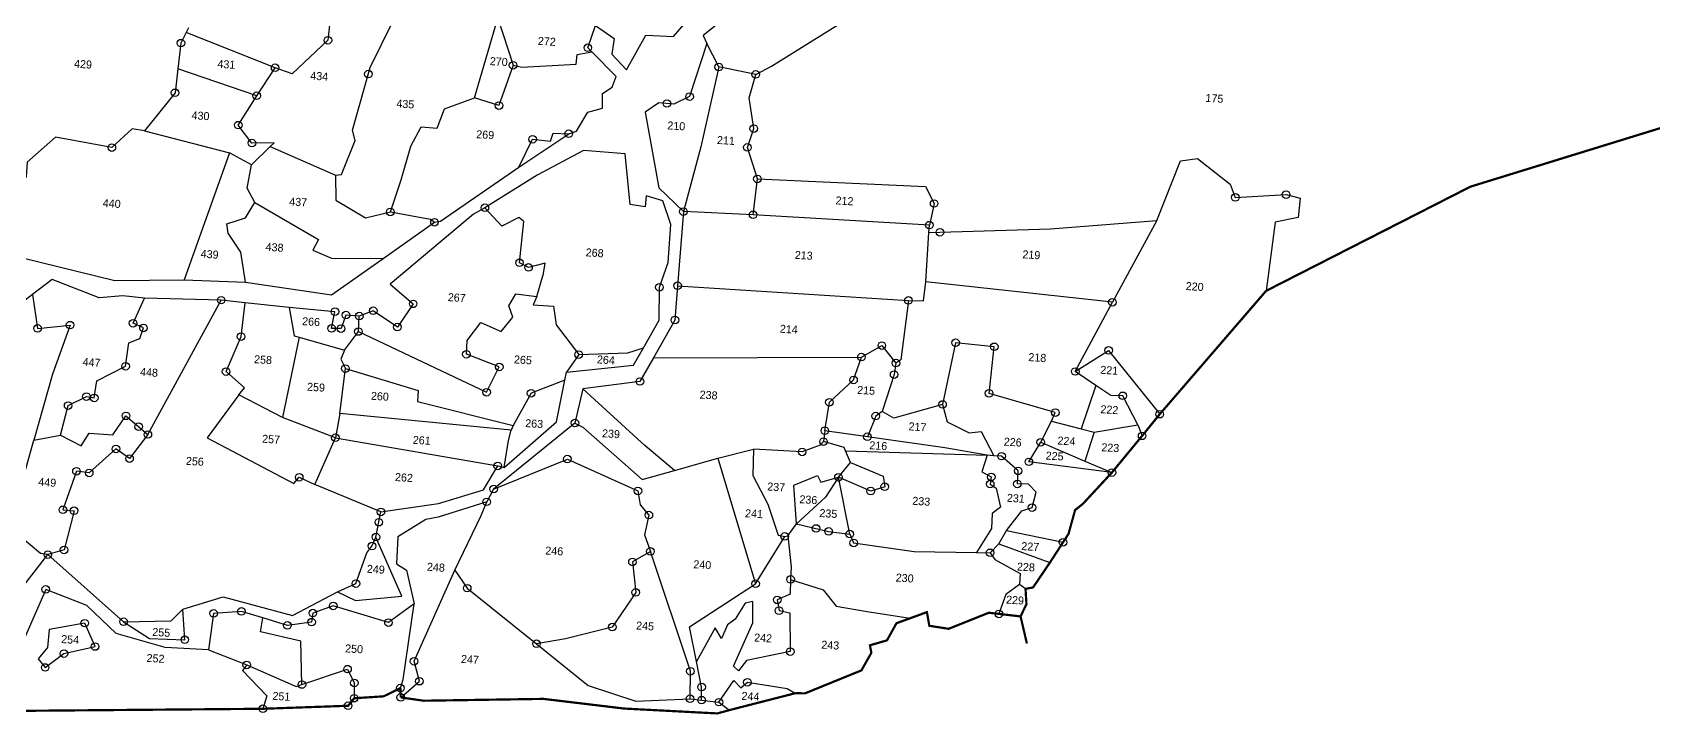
# Model space of a CAD drawing. Header units: metres. Extents: x 278790 to 279729, y 2074617 to 2075629.
# Drawn here: x 279079.4 to 279418.9, y 2074834.2 to 2074977 of the extents above; entities that cross this region are included whole.
import ezdxf
from ezdxf.enums import TextEntityAlignment as Align

# ---------------------------------------------------------------- set-up
doc = ezdxf.new("R2010")
doc.units = ezdxf.units.M
doc.linetypes.add('DIVIDE', pattern=[1.25, 0.5, -0.25, 0, -0.25, 0, -0.25])
for name, color, linetype in [('OFF', 1, 'Continuous'), ('POLY_PARCEL', 6, 'Continuous'), ('POLY_WATER', 4, 'Continuous'), ('SYM_STONE', 1, 'Continuous'), ('TEXT_PARCEL', 7, 'Continuous'), ('V_BOUND_LINE', 7, 'Continuous'), ('V_DIVIDE_LINE', 7, 'DIVIDE')]:
    doc.layers.add(name, color=color, linetype=linetype)
doc.styles.add('TEXT_MAP', font='', dxfattribs={"height": 1.8})
doc.styles.get('TEXT_MAP').set_extended_font_data('Kruti Dev 050')

# ---------------------------------------------------------------- blocks, each defined once
blk = doc.blocks.new('STONE')
blk.add_circle((0, 0), 0.851)
blk = doc.blocks.new('GA')
at = {"layer": 'OFF'}
blk.add_lwpolyline([(523.37, 321.33), (531.22, 323.79)], dxfattribs=at)
at = {"layer": 'POLY_PARCEL'}
for points in [[(526.47, 407.98), (529.9, 410.05), (553.36, 426.83)], [(430.64, 423.2), (429.98, 409.63), (422.39, 401.62), (418.51, 402.74)], [(433.59, 379.46), (434.87, 379.69), (437.47, 387.49), (436.74, 389.78), (439.86, 404.12), (444.23, 414.62), (441.94, 416.7), (442.87, 422)], [(463.65, 398.79), (467.83, 417.01)], [(467.83, 417.01), (471.89, 406.61)], [(518.06, 409.11), (515.07, 414.22)], [(398.02, 409.36), (397.02, 406.94), (396.7, 401.1)], [(398.48, 410.47), (398.02, 409.36)], [(418.51, 402.74), (398.02, 409.36)], [(471.89, 406.61), (473.87, 406.3), (486.03, 407.76), (486.14, 409.94), (489.36, 410.76)], [(518.06, 409.11), (515.18, 390.94), (512.16, 376.16)], [(526.47, 407.98), (518.06, 409.11)], [(471.89, 406.61), (469.29, 397.36), (463.65, 398.79)], [(528.31, 384.52), (525.64, 391.47), (526.78, 395.78), (525.34, 402.6), (526.47, 407.98)], [(396.7, 401.1), (396.4, 395.71), (390.05, 386.77)], [(414.77, 396.19), (396.7, 401.1)], [(414.77, 396.19), (418.51, 402.74)], [(446.39, 371.98), (448.36, 379.36), (450.03, 387.05), (452.11, 391.52), (455.75, 391.41), (457.1, 395.88), (463.65, 398.79)], [(418.51, 384.97), (419.35, 385.9), (414.35, 385.49), (411.03, 389.33), (414.77, 396.19)], [(618.59, 380.76), (623.02, 394.52), (626.82, 395.26), (634.52, 389.97), (635.85, 387.07), (647.19, 388.4), (650.42, 387.82), (650.26, 383.43), (645.12, 382.11), (644.07, 366.53)], [(474.62, 383.82), (477.3, 390.29), (481.35, 390.09), (481.87, 391.96), (485.34, 392.03)], [(390.05, 386.77), (387.25, 386.98), (382.98, 382.51), (370.19, 384.07), (364.17, 378.06)], [(390.05, 386.77), (409.47, 382.99)], [(409.47, 382.99), (401.08, 353.83)], [(414.56, 380.6), (409.47, 382.99)], [(414.56, 380.6), (418.51, 384.97)], [(418.51, 384.97), (433.59, 379.46)], [(527.86, 376.42), (528.31, 384.52)], [(528.31, 384.52), (566.13, 385.21), (568.33, 381.49), (567.57, 376.57)], [(415.81, 372.18), (413.94, 375.3), (414.56, 380.6)], [(433.59, 379.46), (434.01, 373.85), (440.87, 370.31), (446.39, 371.98)], [(567.57, 374.88), (594.83, 377.45), (618.59, 380.76)], [(618.59, 380.76), (609.73, 361.81)], [(527.86, 376.42), (512.16, 376.16)], [(567.57, 376.57), (527.86, 376.42)], [(567.57, 374.88), (567.57, 376.57)], [(414.89, 354.21), (413.42, 360.85), (410.3, 364.91), (409.88, 366.99), (413.94, 368.65), (415.81, 372.18)], [(415.81, 372.18), (430.68, 364.8), (429.54, 362.31), (433.8, 360.75), (445.4, 361.41)], [(446.39, 371.98), (455.54, 370.94), (456.44, 370.29)], [(480.46, 355.02), (481.66, 360.29), (481.86, 362.68), (478.18, 361.48), (476.09, 362.38), (476.49, 371.72), (475.29, 372.51), (471.61, 370.33), (467.55, 374.24)], [(567.58, 363.81), (567.57, 374.88)], [(563.93, 359.38), (567.34, 359.46), (567.58, 363.81)], [(609.73, 361.81), (567.58, 363.81)], [(602.36, 345.76), (609.73, 361.81)], [(511.9, 359.45), (563.93, 359.38)], [(563.93, 359.38), (563.02, 345.9), (561.98, 345.15)], [(440.89, 344.69), (470.52, 332.86), (473.01, 338.72), (465.45, 341.11), (465.45, 344.19), (468.23, 348.46), (472.91, 346.67), (475.39, 350.05), (474.3, 352.54), (475.69, 355.32), (480.46, 355.02)], [(480.46, 355.02), (479.73, 353.14), (484.3, 353.14), (485.19, 348.96), (490.66, 342.6)], [(597.69, 334.25), (598.46, 336.26), (583.32, 339.65), (583.84, 350.17), (575.11, 350.55), (573.03, 336.5)], [(602.36, 345.76), (609.56, 350.97), (621.92, 337.36)], [(367.26, 348.44), (368.83, 340.89), (376.09, 342.09), (372.81, 330.86), (369.53, 315.75)], [(375.49, 317.24), (376.78, 324), (380.76, 326.28), (382.55, 326.09), (382.85, 329.96), (389.12, 333.64), (389.51, 338.91), (391.9, 340.1), (392.6, 342.48), (390.21, 343.38), (392.41, 349.2)], [(395.08, 318.63), (409.65, 349.81)], [(414.93, 328.83), (416.13, 330.47), (411.75, 333.85), (414.64, 341.9), (415.07, 349.57)], [(425.01, 349.12), (426.57, 342.8), (427.66, 342.56)], [(440.89, 344.69), (440.87, 348.18)], [(554.17, 346), (558.58, 348.85), (561.98, 345.15)], [(438, 340.31), (440.89, 344.69)], [(490.66, 342.6), (501.7, 343.69), (505.08, 345.04)], [(507.49, 342.94), (554.17, 346)], [(546.98, 328.97), (547.61, 335.42), (552.71, 340.75), (554.17, 346)], [(561.98, 345.15), (561.75, 342.52), (559.58, 334.11)], [(607.19, 342.9), (602.36, 345.76)], [(607.19, 342.9), (604.49, 332.95)], [(617.16, 334.64), (613.37, 340.97), (610.67, 340.89), (607.19, 342.9)], [(427.66, 342.56), (425.08, 324.36)], [(427.66, 342.56), (438, 340.31)], [(438, 340.31), (437.31, 338.23), (438.5, 336.19)], [(490.66, 342.6), (488.18, 338.51)], [(437.9, 326.05), (438.5, 336.19)], [(438.5, 336.19), (455.11, 332.31), (455.11, 329.83), (476.98, 325.75)], [(487.93, 336.64), (480.52, 333.26), (476.98, 325.75)], [(573.03, 336.5), (562.29, 332.72), (559.58, 334.11)], [(573.03, 336.5), (574.34, 332.64), (579.44, 330.48), (582.07, 330.94), (585.23, 325.72)], [(513.76, 317.95), (506.75, 323.13), (492.09, 334.99)], [(559.58, 334.11), (558.19, 332.95), (556.62, 328.2)], [(595.6, 329.39), (597.69, 334.25)], [(597.69, 334.25), (604.49, 332.95)], [(604.49, 332.95), (607.42, 332.4)], [(607.42, 332.4), (605.73, 325.8)], [(607.42, 332.4), (617.16, 334.64)], [(617.16, 334.64), (618.27, 332.25)], [(414.93, 328.83), (408.47, 318.7), (428.56, 309.65), (429.65, 311.14), (433.23, 309.75)], [(425.08, 324.36), (414.93, 328.83)], [(546.98, 328.97), (546.83, 326.49)], [(556.62, 328.2), (546.98, 328.97)], [(583.76, 325.72), (574.18, 326.8), (556.62, 328.2)], [(612, 323.59), (593.21, 324.83), (595.6, 329.39)], [(595.6, 329.39), (605.73, 325.8)], [(437.9, 326.05), (437.21, 320.52)], [(476.58, 324.66), (437.9, 326.05)], [(475.53, 316.21), (476.09, 322.37), (476.58, 324.66)], [(476.98, 325.75), (476.58, 324.66)], [(490.78, 327.19), (492.62, 326.35), (506.68, 315.46), (513.76, 317.95)], [(546.83, 326.49), (546.13, 325.65), (542.19, 323.87), (531.22, 323.79), (531.45, 317.92), (535.24, 311.67), (537.94, 304.87), (539.45, 304.69)], [(551.92, 324.71), (551.54, 325.49), (546.83, 326.49)], [(551.92, 324.71), (583.76, 325.72)], [(553.16, 322.17), (551.92, 324.71)], [(583.76, 325.72), (582.83, 321.94), (584.99, 320.93), (584.84, 319.31), (586.23, 318.46), (587.47, 314.29), (585.69, 312.75), (585.77, 309.35), (582.76, 303.73)], [(585.23, 325.72), (583.76, 325.72)], [(589.17, 309.12), (592.33, 313.75), (594.58, 314.6), (595.27, 318.15), (593.42, 319.78), (590.94, 319.7), (590.94, 322.63), (587, 325.72), (585.23, 325.72)], [(605.73, 325.8), (612, 323.59)], [(375.49, 317.24), (380.27, 315.15), (381.86, 318.13), (387.23, 318.03), (389.91, 322.51), (395.08, 318.63)], [(437.21, 320.52), (425.08, 324.36)], [(513.76, 317.95), (523.37, 321.33), (533.57, 293.65)], [(553.16, 322.17), (560.73, 319.54), (561.2, 317.23), (558.11, 316.07), (550.69, 318.7)], [(550.69, 318.7), (553.16, 322.17)], [(369.53, 315.75), (375.49, 317.24)], [(395.08, 318.63), (391.3, 312.97), (388.12, 314.95), (382.45, 309.19), (379.57, 309.39), (377.08, 300.54), (379.57, 300.48), (377.88, 291.54), (374.31, 290.26)], [(433.23, 309.75), (437.21, 320.52)], [(437.21, 320.52), (474.04, 316.47)], [(473.44, 311.23), (489.58, 319), (505.88, 312.82), (506.58, 309.73), (508.66, 307.57), (507.97, 303.09), (509.51, 299.43)], [(541.96, 307.65), (540.8, 316.3), (545.98, 318.77), (546.83, 317.38), (550.69, 318.7)], [(550.69, 318.7), (548.06, 314.06), (541.96, 307.65)], [(554.01, 306.11), (550.69, 318.7)], [(374.31, 290.26), (372.61, 290.45), (365.35, 295.81), (369.53, 315.75)], [(448.46, 304.51), (433.23, 309.75)], [(465.89, 292.47), (471.04, 305.1), (472.07, 308.26)], [(540.14, 304.85), (541.96, 307.65)], [(541.96, 307.65), (549.22, 306.42), (554.01, 306.11)], [(587.62, 306.03), (589.17, 309.12)], [(589.17, 309.12), (602.01, 307.25)], [(533.57, 293.65), (539.45, 304.69)], [(539.45, 304.69), (540.14, 304.85)], [(540.14, 304.85), (541.3, 297.9), (541.37, 295.12)], [(554.01, 306.11), (555.02, 304.18), (568.69, 303.1), (582.76, 303.73)], [(582.76, 303.73), (585.77, 303.87)], [(585.77, 303.87), (587.62, 306.03)], [(585.77, 303.87), (586.93, 302.4), (592.8, 299.62), (592.8, 297.15)], [(587.62, 306.03), (599.36, 302.54)], [(509.51, 299.43), (505.64, 296.81), (506.8, 290.01), (502.01, 281.91), (491.66, 278.59), (485.24, 277.1)], [(520.48, 266.91), (520.17, 273.09), (509.51, 299.43)], [(439.83, 286), (443.87, 288.08), (445.86, 295.14), (446.95, 296.73), (447.7, 298.81)], [(592.8, 297.15), (589.86, 294.76), (588.63, 290.28)], [(594.24, 296.28), (592.8, 297.15)], [(455.52, 263.16), (459.48, 267.06), (458.01, 271.46), (465.89, 292.47)], [(465.89, 292.47), (468.91, 288.61), (485.24, 277.1)], [(521.4, 275.38), (519.36, 283.07), (533.57, 293.65)], [(541.37, 295.12), (541.46, 291.8), (538.67, 290.33), (539.21, 287.93), (541.69, 287.63), (542.31, 278.9), (532.65, 276.27), (530.95, 273.88), (529.79, 274.81), (533.5, 284.85), (533.19, 289.63), (531.49, 289.17), (529.48, 285.39), (527.86, 284), (526.7, 280.91), (525.15, 283.22), (521.4, 275.38)], [(541.37, 295.12), (548.87, 293.19), (551.96, 289.71), (559, 288.94)], [(559, 288.94), (568.73, 288.05)], [(455.31, 265.25), (455.85, 267.22), (457.2, 284.35)], [(392.26, 276.27), (402.95, 277.15), (405.34, 279.92)], [(433.16, 264.67), (432.31, 274.39), (423.12, 275.94), (423.46, 279.08)], [(485.24, 277.1), (497.45, 268.45), (508.35, 265.6), (520.48, 266.91)], [(523.08, 266.76), (522.91, 269.71), (521.4, 275.38)], [(411.74, 271.18), (420.49, 268.29)], [(527.01, 266.55), (530.02, 271.64), (531.72, 270.1), (533.11, 271.41), (542.15, 270.56), (544.03, 269.63)], [(420.49, 268.29), (419.64, 266.98), (425.44, 261.65), (424.74, 258.68)], [(420.49, 268.29), (431.93, 264.12), (433.16, 264.67)], [(433.16, 264.67), (443.18, 268.76), (444.88, 265.75), (445.08, 262.33)], [(520.48, 266.91), (523.08, 266.76)], [(523.08, 266.76), (527.01, 266.55)], [(527.01, 266.55), (529.52, 264.93)]]:
    blk.add_lwpolyline(points, dxfattribs=at)
blk.add_lwpolyline([(375.68, 273.47), (375.53, 269.45), (373.59, 266.75), (375.29, 264.9), (379.31, 268.29), (386.19, 270.3), (383.56, 275.4)], close=True, dxfattribs=at)
at = {"layer": 'POLY_WATER'}
for points in [[(489.86, 416.7), (494.2, 414.04), (493.89, 410.46), (497.39, 407.2), (501.27, 415.25), (507.51, 415.33), (511, 419.97), (511.77, 423.01), (515.6, 425.32)], [(541.99, 421.97), (520.39, 421.59), (514.16, 415.97), (515.07, 414.22)], [(489.36, 410.76), (488.42, 411.6), (489.86, 416.7)], [(515.07, 414.22), (511.95, 402.06), (508.53, 400.16), (505.11, 400.24), (502.22, 397.95), (506.31, 381.18), (512.16, 376.16)], [(485.34, 392.03), (487.01, 392.71), (489.33, 397.16), (492.53, 398.23), (492.37, 401.5), (494.43, 403.09), (495.19, 405.52), (489.36, 410.76)], [(474.62, 383.82), (485.34, 392.03)], [(505.08, 345.04), (508.21, 351.47), (507.83, 358.85), (509.42, 364.55), (509.5, 373.1), (507.37, 378.27), (503.57, 379.18), (503.49, 376.68), (500.15, 376.98), (498.25, 388.31), (488.89, 388.46), (478.86, 382.3), (467.55, 374.24)], [(456.44, 370.29), (457.81, 370.59), (474.62, 383.82)], [(364.17, 378.06), (364.17, 374.86), (361.58, 369.62), (361.5, 361.18), (364.17, 356.55), (385.49, 352.76), (401.08, 353.83)], [(512.16, 376.16), (511.9, 359.45)], [(467.55, 374.24), (465.05, 372.65), (447.33, 355.77), (452.8, 351.67), (449.58, 346.24), (443.95, 349.58), (440.87, 348.18)], [(445.4, 361.41), (456.44, 370.29)], [(414.89, 354.21), (434.36, 352.53), (445.4, 361.41)], [(511.9, 359.45), (511.78, 351.71), (507.49, 342.94)], [(401.08, 353.83), (414.89, 354.21)], [(392.41, 349.2), (387.55, 349.42), (382.22, 348.66), (371.42, 352.08), (367.26, 348.44)], [(367.26, 348.44), (362.83, 344.56), (359.94, 348.06)], [(409.65, 349.81), (392.41, 349.2)], [(415.07, 349.57), (409.65, 349.81)], [(425.01, 349.12), (415.07, 349.57)], [(440.87, 348.18), (437.87, 348.21), (436.95, 345.1), (434.82, 345.02), (435.36, 348.82), (425.01, 349.12)], [(488.18, 338.51), (503.11, 340.98), (505.08, 345.04)], [(507.49, 342.94), (504.79, 337.42), (492.09, 334.99)], [(475.53, 316.21), (486.66, 327.19), (487.93, 336.64)], [(487.93, 336.64), (488.18, 338.51)], [(492.09, 334.99), (490.78, 327.19)], [(490.78, 327.19), (473.44, 311.23)], [(448.46, 304.51), (461.31, 307.24), (471.19, 310.89), (474.04, 316.47)], [(474.04, 316.47), (475.53, 316.21)], [(473.44, 311.23), (472.07, 308.26)], [(472.07, 308.26), (461.42, 304.16), (458.68, 303.47), (452.64, 299.18), (452.71, 293.09), (455.07, 291.8), (457.2, 284.35)], [(447.7, 298.81), (448.46, 304.51)], [(439.83, 286), (444.01, 284.25), (454.36, 285.93), (447.7, 298.81)], [(369.37, 283.04), (374.31, 290.26)], [(374.31, 290.26), (392.26, 276.27)], [(405.34, 279.92), (414.28, 283.27), (430.1, 280.07), (439.83, 286)], [(411.74, 271.18), (401.93, 271.1), (390.76, 273.53), (383.76, 279.39), (374.33, 282.43), (364.01, 254.37)], [(457.2, 284.35), (451.72, 279.79), (439.1, 282.76), (434.61, 280.86), (434.46, 278.81), (429.06, 277.74), (423.46, 279.08)], [(392.26, 276.27), (398.34, 272.85), (406.25, 273.08), (405.34, 279.92)], [(423.46, 279.08), (418.57, 280.25), (412.35, 279.39), (411.74, 271.18)]]:
    blk.add_lwpolyline(points, dxfattribs=at)
at = {"layer": 'V_BOUND_LINE', "ltscale": 10, "const_width": 0.5, "flags": 128}
for points in [[(644.07, 366.53), (688.48, 392.78), (742.42, 413.17), (789.96, 449.84)], [(621.92, 337.36), (644.07, 366.53)], [(618.27, 332.25), (621.92, 337.36)], [(612, 323.59), (618.27, 332.25)], [(602.01, 307.25), (603.12, 309.22), (604.26, 314.65), (605.94, 316.18), (612, 323.59)], [(599.36, 302.54), (602.01, 307.25)], [(594.24, 296.28), (595.91, 296.7), (599.36, 302.54)], [(588.63, 290.28), (593.51, 290.02), (594.66, 292.84), (594.24, 296.28)], [(544.03, 269.63), (546.22, 269.74), (558.55, 275.68), (560.53, 279.76), (560.11, 281.43), (563.87, 282.78), (565.75, 286.75), (568.73, 288.05)], [(568.73, 288.05), (572.43, 289.67), (573.16, 286.64), (577.55, 286.23), (586.32, 290.4), (588.63, 290.28)], [(529.52, 264.93), (544.03, 269.63)], [(424.74, 258.68), (443.83, 260.55), (445.08, 262.33)], [(445.08, 262.33), (451.66, 263.16), (455.31, 265.25)], [(455.31, 265.25), (455.52, 263.16)], [(455.52, 263.16), (460.74, 262.74), (487.58, 264.83), (505.81, 263.79), (526.8, 264), (529.52, 264.93)], [(364.01, 254.37), (424.74, 258.68)]]:
    blk.add_lwpolyline(points, dxfattribs=at)
at = {"layer": 'V_DIVIDE_LINE', "ltscale": 10, "const_width": 0.5, "flags": 128}
blk.add_lwpolyline([(593.51, 290.02), (595.31, 284.03)], dxfattribs=at)
at = {"layer": 'SYM_STONE'}
for p in [(488.42, 411.6), (429.98, 409.63), (518.06, 409.11), (526.47, 407.98), (397.02, 406.94), (471.89, 406.61), (418.51, 402.74), (439.53, 402.61), (511.95, 402.06), (469.29, 397.36), (506.95, 400.19), (396.4, 395.71), (414.77, 396.19), (526.78, 395.78), (411.03, 389.33), (477.3, 390.29), (485.34, 392.03), (525.64, 391.47), (635.85, 387.07), (647.19, 388.4), (382.98, 382.51), (414.35, 385.49), (528.31, 384.52), (568.33, 381.49), (512.16, 376.16), (527.86, 376.42), (567.57, 376.57), (570.03, 375.11), (446.39, 371.98), (467.55, 374.24), (456.44, 370.29), (476.09, 362.38), (478.18, 361.48), (609.73, 361.81), (507.83, 358.85), (511.9, 359.45), (563.93, 359.38), (409.65, 349.81), (443.95, 349.58), (452.8, 351.67), (511.78, 351.71), (575.11, 350.55), (583.84, 350.17), (609.56, 350.97), (435.36, 348.82), (437.87, 348.21), (440.87, 348.18), (449.58, 346.24), (554.17, 346), (558.58, 348.85), (602.36, 345.76), (376.09, 342.09), (390.21, 343.38), (392.6, 342.48), (414.64, 341.9), (434.82, 345.02), (436.95, 345.1), (440.89, 344.69), (490.66, 342.6), (561.75, 342.52), (561.98, 345.15), (368.83, 340.89), (465.45, 341.11), (473.01, 338.72), (552.71, 340.75), (583.32, 339.65), (613.37, 340.97), (438.5, 336.19), (504.79, 337.42), (547.61, 335.42), (573.03, 336.5), (598.46, 336.26), (621.92, 337.36), (389.12, 333.64), (411.75, 333.85), (470.52, 332.86), (480.52, 333.26), (558.19, 332.95), (618.27, 332.25), (546.98, 328.97), (556.62, 328.2), (595.6, 329.39), (376.78, 324), (380.76, 326.28), (382.55, 326.09), (490.78, 327.19), (542.19, 323.87), (546.83, 326.49), (587, 325.72), (593.21, 324.83), (389.91, 322.51), (392.88, 320.28), (437.21, 320.52), (584.99, 320.93), (590.94, 322.63), (612, 323.59), (395.08, 318.63), (474.04, 316.47), (489.58, 319), (550.69, 318.7), (561.2, 317.23), (584.84, 319.31), (590.94, 319.7), (388.12, 314.95), (391.3, 312.97), (505.88, 312.82), (558.11, 316.07), (594.58, 314.6), (379.57, 309.39), (382.45, 309.19), (429.65, 311.14), (473.44, 311.23), (472.07, 308.26), (508.66, 307.57), (546.39, 306.9), (549.22, 306.42), (554.01, 306.11), (602.01, 307.25), (448.15, 302.18), (448.46, 304.51), (539.45, 304.69), (555.02, 304.18), (585.77, 303.87), (377.08, 300.54), (379.57, 300.48), (447.7, 298.81), (509.51, 299.43), (446.95, 296.73), (505.64, 296.81), (541.37, 295.12), (377.88, 291.54), (533.57, 293.65), (374.31, 290.26), (443.87, 288.08), (468.91, 288.61), (506.8, 290.01), (538.67, 290.33), (539.21, 287.93), (588.63, 290.28), (374.33, 282.43), (418.57, 280.25), (434.61, 280.86), (439.1, 282.76), (502.01, 281.91), (392.26, 276.27), (412.35, 279.39), (429.06, 277.74), (434.46, 278.81), (451.72, 279.79), (485.24, 277.1), (542.31, 278.9), (383.56, 275.4), (406.25, 273.08), (520.17, 273.09), (386.19, 270.3), (458.01, 271.46), (522.91, 269.71), (533.11, 271.41), (379.31, 268.29), (420.49, 268.29), (443.18, 268.76), (444.88, 265.75), (459.48, 267.06), (520.48, 266.91), (523.08, 266.76), (527.01, 266.55), (375.29, 264.9), (433.16, 264.67), (445.08, 262.33), (455.31, 265.25), (455.52, 263.16), (424.74, 258.68), (443.83, 260.55)]:
    blk.add_blockref('STONE', p, dxfattribs=at)
at = {"layer": 'TEXT_PARCEL', "style": 'TEXT_MAP'}
for s, p in [('272', (479.13, 412.47)), ('175', (629.78, 409)), ('270', (468.62, 407.25)), ('429', (375.35, 400.85)), ('431', (407.53, 402.82)), ('434', (428.53, 401.47)), ('435', (448.25, 396.42)), ('210', (509.37, 395.31)), ('430', (402.44, 390.92)), ('269', (466.61, 390.65)), ('211', (520.72, 392.74)), ('212', (548.17, 380.84)), ('437', (425.57, 372.94)), ('219', (590.88, 371.34)), ('440', (383.74, 369.98)), ('213', (539.8, 368.03)), ('268', (492.83, 365.67)), ('220', (627.98, 366.5)), ('438', (420.9, 362.42)), ('439', (406.42, 359.96)), ('267', (462.49, 353.68)), ('214', (537.47, 351.25)), ('266', (430.14, 346.25)), ('218', (593.65, 348.36)), ('221', (609.98, 346.52)), ('264', (496.84, 341.8)), ('265', (478.22, 340.63)), ('215', (555.69, 338.59)), ('258', (419.89, 337.04)), ('238', (520.39, 335.34)), ('222', (610.56, 337.68)), ('447', (381.44, 334.03)), ('448', (394.47, 332.59)), ('259', (432.17, 331.61)), ('217', (567.73, 331.14)), ('260', (446.63, 330.46)), ('226', (589.32, 329.04)), ('224', (601.35, 330.05)), ('223', (611.3, 329.15)), ('263', (481.64, 326.49)), ('239', (499.03, 325.29)), ('216', (559.19, 326.35)), ('225', (598.92, 326.5)), ('261', (456.64, 321.16)), ('257', (422.81, 319.3)), ('231', (590.8, 316.47)), ('256', (406.01, 313.27)), ('237', (536.85, 315.66)), ('236', (544.25, 313.25)), ('233', (569.61, 314.48)), ('262', (453.16, 312.56)), ('241', (532.25, 309.35)), ('235', (548.93, 310.43)), ('449', (373.17, 306.48)), ('227', (594.72, 305.85)), ('246', (487.94, 298.18)), ('228', (594.03, 301.19)), ('240', (521.35, 297.17)), ('230', (566.97, 297.01)), ('249', (448.14, 291.58)), ('248', (461.6, 292.88)), ('229', (592.05, 293.61)), ('245', (509.37, 282.62)), ('242', (536.03, 281.59)), ('243', (551.2, 280.92)), ('255', (400.86, 274.4)), ('250', (444.37, 273.41)), ('247', (470.53, 272.68)), ('254', (380.5, 271.52)), ('252', (399.94, 268.49)), ('244', (534, 268.31)), ('251', (428.72, 261.74))]:
    blk.add_text(s, height=1.8, dxfattribs=at).set_placement(p, align=Align.MIDDLE)

msp = doc.modelspace()

# ---------------------------------------------------------------- block references
at = {"xscale": 0.9313753964204782, "yscale": 0.9313753964204782, "zscale": 0.9313753964204782, "rotation": 356.4304622599777}
msp.add_blockref('GA', (278717.82, 2074619.55), dxfattribs=at)

doc.saveas('drawing.dxf')
